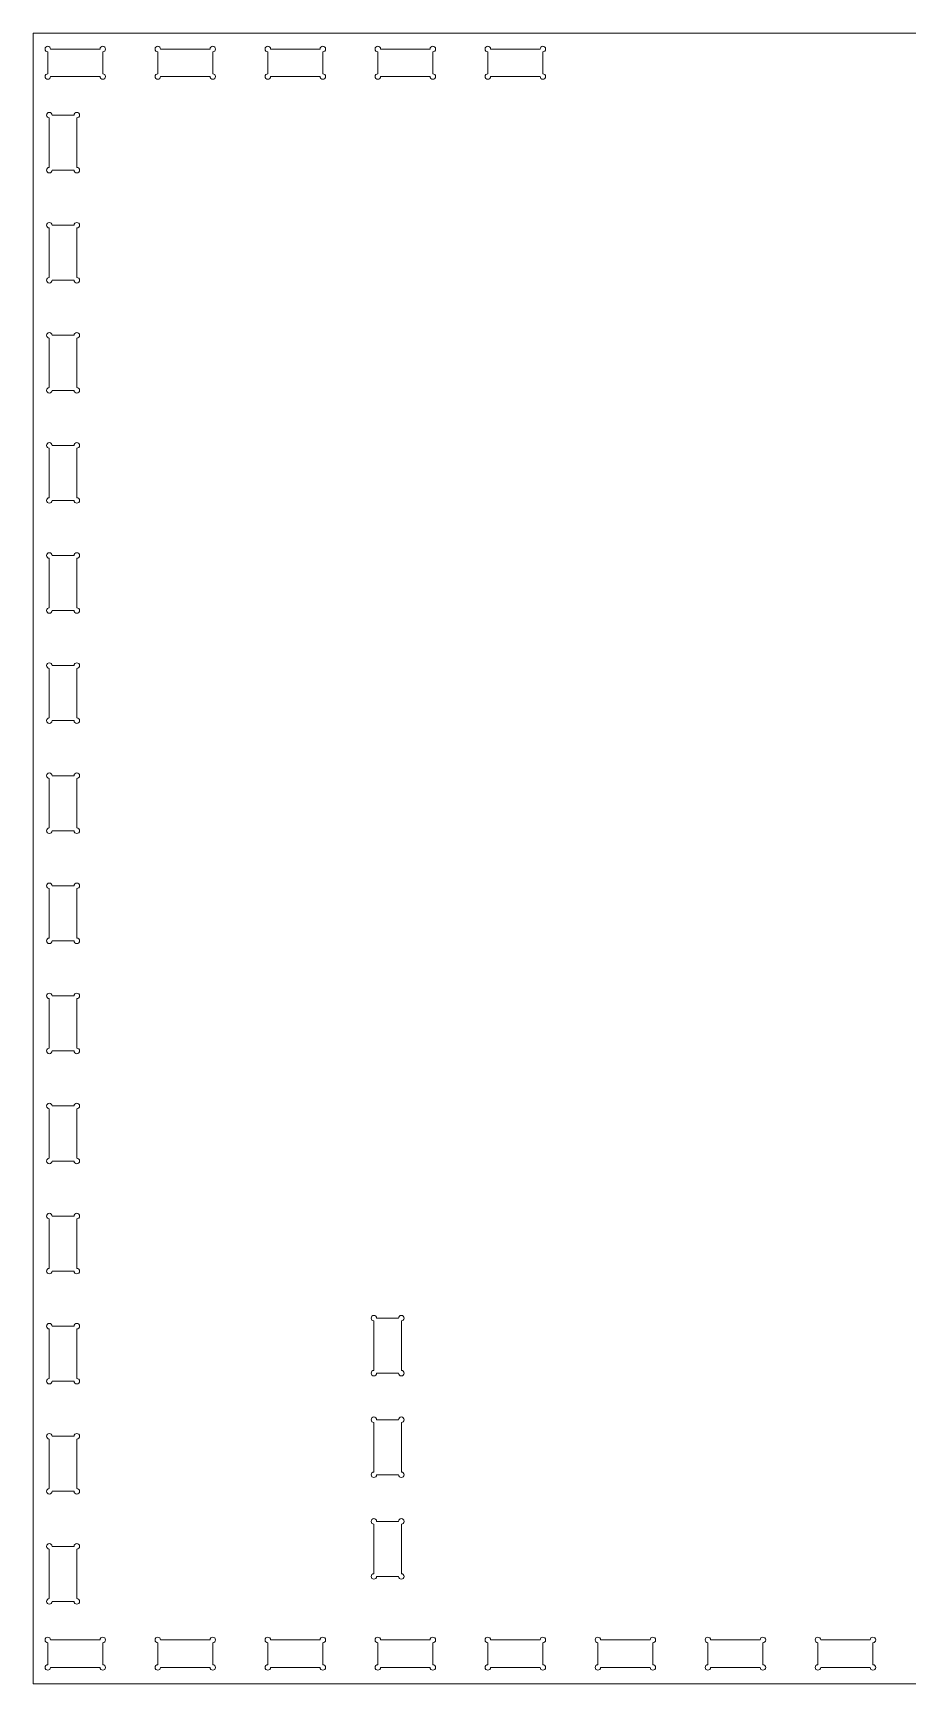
# Model space of a CAD drawing. Header units: inches. Extents: x 0 to 553, y 0 to 300.
# Drawn here: x 0.1 to 159, y 0.1 to 300 of the extents above; entities that cross this region are included whole.
import ezdxf

# ---------------------------------------------------------------- set-up
doc = ezdxf.new("R2010")
doc.units = ezdxf.units.IN
doc.header["$MEASUREMENT"] = 0
doc.layers.add('svg2', color=7, linetype='Continuous')

msp = doc.modelspace()

# ---------------------------------------------------------------- linework, layer by layer
at = {"layer": 'svg2', "color": 179, "lineweight": 5, "true_color": 0x1f1a17}
msp.add_lwpolyline([(330.76, 300.02), (330.76, 0.11), (0.08, 0.11), (0.08, 300.02), (330.76, 300.02)], dxfattribs=at)
for points in [[(2.76, 291.61), (2.48, 291.61), (2.26, 291.83), (2.26, 292.11), (2.26, 292.38), (2.48, 292.61), (2.76, 292.61), (2.76, 292.61), (2.76, 296.61), (2.76, 296.61), (2.48, 296.61), (2.26, 296.83), (2.26, 297.11), (2.26, 297.38), (2.48, 297.61), (2.76, 297.61), (3.03, 297.61), (3.26, 297.38), (3.26, 297.11), (3.26, 297.11), (12.26, 297.11), (12.26, 297.11), (12.26, 297.38), (12.48, 297.61), (12.76, 297.61), (13.03, 297.61), (13.26, 297.38), (13.26, 297.11), (13.26, 296.83), (13.03, 296.61), (12.76, 296.61), (12.76, 296.61), (12.76, 292.61), (12.76, 292.61), (13.03, 292.61), (13.26, 292.38), (13.26, 292.11), (13.26, 291.83), (13.03, 291.61), (12.76, 291.61), (12.48, 291.61), (12.26, 291.83), (12.26, 292.11), (12.26, 292.11), (3.26, 292.11), (3.26, 292.11), (3.26, 291.83), (3.03, 291.61), (2.76, 291.61)], [(22.76, 291.61), (22.48, 291.61), (22.26, 291.83), (22.26, 292.11), (22.26, 292.38), (22.48, 292.61), (22.76, 292.61), (22.76, 292.61), (22.76, 296.61), (22.76, 296.61), (22.48, 296.61), (22.26, 296.83), (22.26, 297.11), (22.26, 297.38), (22.48, 297.61), (22.76, 297.61), (23.03, 297.61), (23.26, 297.38), (23.26, 297.11), (23.26, 297.11), (32.26, 297.11), (32.26, 297.11), (32.26, 297.38), (32.48, 297.61), (32.76, 297.61), (33.03, 297.61), (33.26, 297.38), (33.26, 297.11), (33.26, 296.83), (33.03, 296.61), (32.76, 296.61), (32.76, 296.61), (32.76, 292.61), (32.76, 292.61), (33.03, 292.61), (33.26, 292.38), (33.26, 292.11), (33.26, 291.83), (33.03, 291.61), (32.76, 291.61), (32.48, 291.61), (32.26, 291.83), (32.26, 292.11), (32.26, 292.11), (23.26, 292.11), (23.26, 292.11), (23.26, 291.83), (23.03, 291.61), (22.76, 291.61)], [(42.76, 291.61), (42.48, 291.61), (42.26, 291.83), (42.26, 292.11), (42.26, 292.38), (42.48, 292.61), (42.76, 292.61), (42.76, 292.61), (42.76, 296.61), (42.76, 296.61), (42.48, 296.61), (42.26, 296.83), (42.26, 297.11), (42.26, 297.38), (42.48, 297.61), (42.76, 297.61), (43.03, 297.61), (43.26, 297.38), (43.26, 297.11), (43.26, 297.11), (52.26, 297.11), (52.26, 297.11), (52.26, 297.38), (52.48, 297.61), (52.76, 297.61), (53.03, 297.61), (53.26, 297.38), (53.26, 297.11), (53.26, 296.83), (53.03, 296.61), (52.76, 296.61), (52.76, 296.61), (52.76, 292.61), (52.76, 292.61), (53.03, 292.61), (53.26, 292.38), (53.26, 292.11), (53.26, 291.83), (53.03, 291.61), (52.76, 291.61), (52.48, 291.61), (52.26, 291.83), (52.26, 292.11), (52.26, 292.11), (43.26, 292.11), (43.26, 292.11), (43.26, 291.83), (43.03, 291.61), (42.76, 291.61)], [(62.76, 291.61), (62.48, 291.61), (62.26, 291.83), (62.26, 292.11), (62.26, 292.38), (62.48, 292.61), (62.76, 292.61), (62.76, 292.61), (62.76, 296.61), (62.76, 296.61), (62.48, 296.61), (62.26, 296.83), (62.26, 297.11), (62.26, 297.38), (62.48, 297.61), (62.76, 297.61), (63.03, 297.61), (63.26, 297.38), (63.26, 297.11), (63.26, 297.11), (72.26, 297.11), (72.26, 297.11), (72.26, 297.38), (72.48, 297.61), (72.76, 297.61), (73.03, 297.61), (73.26, 297.38), (73.26, 297.11), (73.26, 296.83), (73.03, 296.61), (72.76, 296.61), (72.76, 296.61), (72.76, 292.61), (72.76, 292.61), (73.03, 292.61), (73.26, 292.38), (73.26, 292.11), (73.26, 291.83), (73.03, 291.61), (72.76, 291.61), (72.48, 291.61), (72.26, 291.83), (72.26, 292.11), (72.26, 292.11), (63.26, 292.11), (63.26, 292.11), (63.26, 291.83), (63.03, 291.61), (62.76, 291.61)], [(82.76, 291.61), (82.48, 291.61), (82.26, 291.83), (82.26, 292.11), (82.26, 292.38), (82.48, 292.61), (82.76, 292.61), (82.76, 292.61), (82.76, 296.61), (82.76, 296.61), (82.48, 296.61), (82.26, 296.83), (82.26, 297.11), (82.26, 297.38), (82.48, 297.61), (82.76, 297.61), (83.03, 297.61), (83.26, 297.38), (83.26, 297.11), (83.26, 297.11), (92.26, 297.11), (92.26, 297.11), (92.26, 297.38), (92.48, 297.61), (92.76, 297.61), (93.03, 297.61), (93.26, 297.38), (93.26, 297.11), (93.26, 296.83), (93.03, 296.61), (92.76, 296.61), (92.76, 296.61), (92.76, 292.61), (92.76, 292.61), (93.03, 292.61), (93.26, 292.38), (93.26, 292.11), (93.26, 291.83), (93.03, 291.61), (92.76, 291.61), (92.48, 291.61), (92.26, 291.83), (92.26, 292.11), (92.26, 292.11), (83.26, 292.11), (83.26, 292.11), (83.26, 291.83), (83.03, 291.61), (82.76, 291.61)], [(8.54, 275.11), (8.54, 274.83), (8.31, 274.61), (8.04, 274.61), (7.76, 274.61), (7.54, 274.83), (7.54, 275.11), (7.54, 275.11), (3.54, 275.11), (3.54, 275.11), (3.54, 274.83), (3.31, 274.61), (3.04, 274.61), (2.76, 274.61), (2.54, 274.83), (2.54, 275.11), (2.54, 275.38), (2.76, 275.61), (3.04, 275.61), (3.04, 275.61), (3.04, 284.61), (3.04, 284.61), (2.76, 284.61), (2.54, 284.83), (2.54, 285.11), (2.54, 285.38), (2.76, 285.61), (3.04, 285.61), (3.31, 285.61), (3.54, 285.38), (3.54, 285.11), (3.54, 285.11), (7.54, 285.11), (7.54, 285.11), (7.54, 285.38), (7.76, 285.61), (8.04, 285.61), (8.31, 285.61), (8.54, 285.38), (8.54, 285.11), (8.54, 284.83), (8.31, 284.61), (8.04, 284.61), (8.04, 284.61), (8.04, 275.61), (8.04, 275.61), (8.31, 275.61), (8.54, 275.38), (8.54, 275.11)], [(8.54, 255.11), (8.54, 254.83), (8.31, 254.61), (8.04, 254.61), (7.76, 254.61), (7.54, 254.83), (7.54, 255.11), (7.54, 255.11), (3.54, 255.11), (3.54, 255.11), (3.54, 254.83), (3.31, 254.61), (3.04, 254.61), (2.76, 254.61), (2.54, 254.83), (2.54, 255.11), (2.54, 255.38), (2.76, 255.61), (3.04, 255.61), (3.04, 255.61), (3.04, 264.61), (3.04, 264.61), (2.76, 264.61), (2.54, 264.83), (2.54, 265.11), (2.54, 265.38), (2.76, 265.61), (3.04, 265.61), (3.31, 265.61), (3.54, 265.38), (3.54, 265.11), (3.54, 265.11), (7.54, 265.11), (7.54, 265.11), (7.54, 265.38), (7.76, 265.61), (8.04, 265.61), (8.31, 265.61), (8.54, 265.38), (8.54, 265.11), (8.54, 264.83), (8.31, 264.61), (8.04, 264.61), (8.04, 264.61), (8.04, 255.61), (8.04, 255.61), (8.31, 255.61), (8.54, 255.38), (8.54, 255.11)], [(8.54, 235.11), (8.54, 234.83), (8.31, 234.61), (8.04, 234.61), (7.76, 234.61), (7.54, 234.83), (7.54, 235.11), (7.54, 235.11), (3.54, 235.11), (3.54, 235.11), (3.54, 234.83), (3.31, 234.61), (3.04, 234.61), (2.76, 234.61), (2.54, 234.83), (2.54, 235.11), (2.54, 235.38), (2.76, 235.61), (3.04, 235.61), (3.04, 235.61), (3.04, 244.61), (3.04, 244.61), (2.76, 244.61), (2.54, 244.83), (2.54, 245.11), (2.54, 245.38), (2.76, 245.61), (3.04, 245.61), (3.31, 245.61), (3.54, 245.38), (3.54, 245.11), (3.54, 245.11), (7.54, 245.11), (7.54, 245.11), (7.54, 245.38), (7.76, 245.61), (8.04, 245.61), (8.31, 245.61), (8.54, 245.38), (8.54, 245.11), (8.54, 244.83), (8.31, 244.61), (8.04, 244.61), (8.04, 244.61), (8.04, 235.61), (8.04, 235.61), (8.31, 235.61), (8.54, 235.38), (8.54, 235.11)], [(8.54, 215.11), (8.54, 214.83), (8.31, 214.61), (8.04, 214.61), (7.76, 214.61), (7.54, 214.83), (7.54, 215.11), (7.54, 215.11), (3.54, 215.11), (3.54, 215.11), (3.54, 214.83), (3.31, 214.61), (3.04, 214.61), (2.76, 214.61), (2.54, 214.83), (2.54, 215.11), (2.54, 215.38), (2.76, 215.61), (3.04, 215.61), (3.04, 215.61), (3.04, 224.61), (3.04, 224.61), (2.76, 224.61), (2.54, 224.83), (2.54, 225.11), (2.54, 225.38), (2.76, 225.61), (3.04, 225.61), (3.31, 225.61), (3.54, 225.38), (3.54, 225.11), (3.54, 225.11), (7.54, 225.11), (7.54, 225.11), (7.54, 225.38), (7.76, 225.61), (8.04, 225.61), (8.31, 225.61), (8.54, 225.38), (8.54, 225.11), (8.54, 224.83), (8.31, 224.61), (8.04, 224.61), (8.04, 224.61), (8.04, 215.61), (8.04, 215.61), (8.31, 215.61), (8.54, 215.38), (8.54, 215.11)], [(8.54, 195.11), (8.54, 194.83), (8.31, 194.61), (8.04, 194.61), (7.76, 194.61), (7.54, 194.83), (7.54, 195.11), (7.54, 195.11), (3.54, 195.11), (3.54, 195.11), (3.54, 194.83), (3.31, 194.61), (3.04, 194.61), (2.76, 194.61), (2.54, 194.83), (2.54, 195.11), (2.54, 195.38), (2.76, 195.61), (3.04, 195.61), (3.04, 195.61), (3.04, 204.61), (3.04, 204.61), (2.76, 204.61), (2.54, 204.83), (2.54, 205.11), (2.54, 205.38), (2.76, 205.61), (3.04, 205.61), (3.31, 205.61), (3.54, 205.38), (3.54, 205.11), (3.54, 205.11), (7.54, 205.11), (7.54, 205.11), (7.54, 205.38), (7.76, 205.61), (8.04, 205.61), (8.31, 205.61), (8.54, 205.38), (8.54, 205.11), (8.54, 204.83), (8.31, 204.61), (8.04, 204.61), (8.04, 204.61), (8.04, 195.61), (8.04, 195.61), (8.31, 195.61), (8.54, 195.38), (8.54, 195.11)], [(8.54, 175.11), (8.54, 174.83), (8.31, 174.61), (8.04, 174.61), (7.76, 174.61), (7.54, 174.83), (7.54, 175.11), (7.54, 175.11), (3.54, 175.11), (3.54, 175.11), (3.54, 174.83), (3.31, 174.61), (3.04, 174.61), (2.76, 174.61), (2.54, 174.83), (2.54, 175.11), (2.54, 175.38), (2.76, 175.61), (3.04, 175.61), (3.04, 175.61), (3.04, 184.61), (3.04, 184.61), (2.76, 184.61), (2.54, 184.83), (2.54, 185.11), (2.54, 185.38), (2.76, 185.61), (3.04, 185.61), (3.31, 185.61), (3.54, 185.38), (3.54, 185.11), (3.54, 185.11), (7.54, 185.11), (7.54, 185.11), (7.54, 185.38), (7.76, 185.61), (8.04, 185.61), (8.31, 185.61), (8.54, 185.38), (8.54, 185.11), (8.54, 184.83), (8.31, 184.61), (8.04, 184.61), (8.04, 184.61), (8.04, 175.61), (8.04, 175.61), (8.31, 175.61), (8.54, 175.38), (8.54, 175.11)], [(8.54, 155.11), (8.54, 154.83), (8.31, 154.61), (8.04, 154.61), (7.76, 154.61), (7.54, 154.83), (7.54, 155.11), (7.54, 155.11), (3.54, 155.11), (3.54, 155.11), (3.54, 154.83), (3.31, 154.61), (3.04, 154.61), (2.76, 154.61), (2.54, 154.83), (2.54, 155.11), (2.54, 155.38), (2.76, 155.61), (3.04, 155.61), (3.04, 155.61), (3.04, 164.61), (3.04, 164.61), (2.76, 164.61), (2.54, 164.83), (2.54, 165.11), (2.54, 165.38), (2.76, 165.61), (3.04, 165.61), (3.31, 165.61), (3.54, 165.38), (3.54, 165.11), (3.54, 165.11), (7.54, 165.11), (7.54, 165.11), (7.54, 165.38), (7.76, 165.61), (8.04, 165.61), (8.31, 165.61), (8.54, 165.38), (8.54, 165.11), (8.54, 164.83), (8.31, 164.61), (8.04, 164.61), (8.04, 164.61), (8.04, 155.61), (8.04, 155.61), (8.31, 155.61), (8.54, 155.38), (8.54, 155.11)], [(8.54, 135.11), (8.54, 134.83), (8.31, 134.61), (8.04, 134.61), (7.76, 134.61), (7.54, 134.83), (7.54, 135.11), (7.54, 135.11), (3.54, 135.11), (3.54, 135.11), (3.54, 134.83), (3.31, 134.61), (3.04, 134.61), (2.76, 134.61), (2.54, 134.83), (2.54, 135.11), (2.54, 135.38), (2.76, 135.61), (3.04, 135.61), (3.04, 135.61), (3.04, 144.61), (3.04, 144.61), (2.76, 144.61), (2.54, 144.83), (2.54, 145.11), (2.54, 145.38), (2.76, 145.61), (3.04, 145.61), (3.31, 145.61), (3.54, 145.38), (3.54, 145.11), (3.54, 145.11), (7.54, 145.11), (7.54, 145.11), (7.54, 145.38), (7.76, 145.61), (8.04, 145.61), (8.31, 145.61), (8.54, 145.38), (8.54, 145.11), (8.54, 144.83), (8.31, 144.61), (8.04, 144.61), (8.04, 144.61), (8.04, 135.61), (8.04, 135.61), (8.31, 135.61), (8.54, 135.38), (8.54, 135.11)], [(8.54, 115.11), (8.54, 114.83), (8.31, 114.61), (8.04, 114.61), (7.76, 114.61), (7.54, 114.83), (7.54, 115.11), (7.54, 115.11), (3.54, 115.11), (3.54, 115.11), (3.54, 114.83), (3.31, 114.61), (3.04, 114.61), (2.76, 114.61), (2.54, 114.83), (2.54, 115.11), (2.54, 115.38), (2.76, 115.61), (3.04, 115.61), (3.04, 115.61), (3.04, 124.61), (3.04, 124.61), (2.76, 124.61), (2.54, 124.83), (2.54, 125.11), (2.54, 125.38), (2.76, 125.61), (3.04, 125.61), (3.31, 125.61), (3.54, 125.38), (3.54, 125.11), (3.54, 125.11), (7.54, 125.11), (7.54, 125.11), (7.54, 125.38), (7.76, 125.61), (8.04, 125.61), (8.31, 125.61), (8.54, 125.38), (8.54, 125.11), (8.54, 124.83), (8.31, 124.61), (8.04, 124.61), (8.04, 124.61), (8.04, 115.61), (8.04, 115.61), (8.31, 115.61), (8.54, 115.38), (8.54, 115.11)], [(8.54, 95.11), (8.54, 94.83), (8.31, 94.61), (8.04, 94.61), (7.76, 94.61), (7.54, 94.83), (7.54, 95.11), (7.54, 95.11), (3.54, 95.11), (3.54, 95.11), (3.54, 94.83), (3.31, 94.61), (3.04, 94.61), (2.76, 94.61), (2.54, 94.83), (2.54, 95.11), (2.54, 95.38), (2.76, 95.61), (3.04, 95.61), (3.04, 95.61), (3.04, 104.61), (3.04, 104.61), (2.76, 104.61), (2.54, 104.83), (2.54, 105.11), (2.54, 105.38), (2.76, 105.61), (3.04, 105.61), (3.31, 105.61), (3.54, 105.38), (3.54, 105.11), (3.54, 105.11), (7.54, 105.11), (7.54, 105.11), (7.54, 105.38), (7.76, 105.61), (8.04, 105.61), (8.31, 105.61), (8.54, 105.38), (8.54, 105.11), (8.54, 104.83), (8.31, 104.61), (8.04, 104.61), (8.04, 104.61), (8.04, 95.61), (8.04, 95.61), (8.31, 95.61), (8.54, 95.38), (8.54, 95.11)], [(8.54, 75.11), (8.54, 74.83), (8.31, 74.61), (8.04, 74.61), (7.76, 74.61), (7.54, 74.83), (7.54, 75.11), (7.54, 75.11), (3.54, 75.11), (3.54, 75.11), (3.54, 74.83), (3.31, 74.61), (3.04, 74.61), (2.76, 74.61), (2.54, 74.83), (2.54, 75.11), (2.54, 75.38), (2.76, 75.61), (3.04, 75.61), (3.04, 75.61), (3.04, 84.61), (3.04, 84.61), (2.76, 84.61), (2.54, 84.83), (2.54, 85.11), (2.54, 85.38), (2.76, 85.61), (3.04, 85.61), (3.31, 85.61), (3.54, 85.38), (3.54, 85.11), (3.54, 85.11), (7.54, 85.11), (7.54, 85.11), (7.54, 85.38), (7.76, 85.61), (8.04, 85.61), (8.31, 85.61), (8.54, 85.38), (8.54, 85.11), (8.54, 84.83), (8.31, 84.61), (8.04, 84.61), (8.04, 84.61), (8.04, 75.61), (8.04, 75.61), (8.31, 75.61), (8.54, 75.38), (8.54, 75.11)], [(67.54, 56.57), (67.54, 56.3), (67.31, 56.07), (67.04, 56.07), (66.76, 56.07), (66.54, 56.3), (66.54, 56.57), (66.54, 56.57), (62.54, 56.57), (62.54, 56.57), (62.54, 56.3), (62.31, 56.07), (62.04, 56.07), (61.76, 56.07), (61.54, 56.3), (61.54, 56.57), (61.54, 56.85), (61.76, 57.07), (62.04, 57.07), (62.04, 57.07), (62.04, 66.07), (62.04, 66.07), (61.76, 66.07), (61.54, 66.3), (61.54, 66.57), (61.54, 66.85), (61.76, 67.07), (62.04, 67.07), (62.31, 67.07), (62.54, 66.85), (62.54, 66.57), (62.54, 66.57), (66.54, 66.57), (66.54, 66.57), (66.54, 66.85), (66.76, 67.07), (67.04, 67.07), (67.31, 67.07), (67.54, 66.85), (67.54, 66.57), (67.54, 66.3), (67.31, 66.07), (67.04, 66.07), (67.04, 66.07), (67.04, 57.07), (67.04, 57.07), (67.31, 57.07), (67.54, 56.85), (67.54, 56.57)], [(8.54, 55.11), (8.54, 54.83), (8.31, 54.61), (8.04, 54.61), (7.76, 54.61), (7.54, 54.83), (7.54, 55.11), (7.54, 55.11), (3.54, 55.11), (3.54, 55.11), (3.54, 54.83), (3.31, 54.61), (3.04, 54.61), (2.76, 54.61), (2.54, 54.83), (2.54, 55.11), (2.54, 55.38), (2.76, 55.61), (3.04, 55.61), (3.04, 55.61), (3.04, 64.61), (3.04, 64.61), (2.76, 64.61), (2.54, 64.83), (2.54, 65.11), (2.54, 65.38), (2.76, 65.61), (3.04, 65.61), (3.31, 65.61), (3.54, 65.38), (3.54, 65.11), (3.54, 65.11), (7.54, 65.11), (7.54, 65.11), (7.54, 65.38), (7.76, 65.61), (8.04, 65.61), (8.31, 65.61), (8.54, 65.38), (8.54, 65.11), (8.54, 64.83), (8.31, 64.61), (8.04, 64.61), (8.04, 64.61), (8.04, 55.61), (8.04, 55.61), (8.31, 55.61), (8.54, 55.38), (8.54, 55.11)], [(67.54, 38.11), (67.54, 37.83), (67.31, 37.61), (67.04, 37.61), (66.76, 37.61), (66.54, 37.83), (66.54, 38.11), (66.54, 38.11), (62.54, 38.11), (62.54, 38.11), (62.54, 37.83), (62.31, 37.61), (62.04, 37.61), (61.76, 37.61), (61.54, 37.83), (61.54, 38.11), (61.54, 38.38), (61.76, 38.61), (62.04, 38.61), (62.04, 38.61), (62.04, 47.61), (62.04, 47.61), (61.76, 47.61), (61.54, 47.83), (61.54, 48.11), (61.54, 48.38), (61.76, 48.61), (62.04, 48.61), (62.31, 48.61), (62.54, 48.38), (62.54, 48.11), (62.54, 48.11), (66.54, 48.11), (66.54, 48.11), (66.54, 48.38), (66.76, 48.61), (67.04, 48.61), (67.31, 48.61), (67.54, 48.38), (67.54, 48.11), (67.54, 47.83), (67.31, 47.61), (67.04, 47.61), (67.04, 47.61), (67.04, 38.61), (67.04, 38.61), (67.31, 38.61), (67.54, 38.38), (67.54, 38.11)], [(8.54, 35.11), (8.54, 34.83), (8.31, 34.61), (8.04, 34.61), (7.76, 34.61), (7.54, 34.83), (7.54, 35.11), (7.54, 35.11), (3.54, 35.11), (3.54, 35.11), (3.54, 34.83), (3.31, 34.61), (3.04, 34.61), (2.76, 34.61), (2.54, 34.83), (2.54, 35.11), (2.54, 35.38), (2.76, 35.61), (3.04, 35.61), (3.04, 35.61), (3.04, 44.61), (3.04, 44.61), (2.76, 44.61), (2.54, 44.83), (2.54, 45.11), (2.54, 45.38), (2.76, 45.61), (3.04, 45.61), (3.31, 45.61), (3.54, 45.38), (3.54, 45.11), (3.54, 45.11), (7.54, 45.11), (7.54, 45.11), (7.54, 45.38), (7.76, 45.61), (8.04, 45.61), (8.31, 45.61), (8.54, 45.38), (8.54, 45.11), (8.54, 44.83), (8.31, 44.61), (8.04, 44.61), (8.04, 44.61), (8.04, 35.61), (8.04, 35.61), (8.31, 35.61), (8.54, 35.38), (8.54, 35.11)], [(67.54, 19.64), (67.54, 19.36), (67.31, 19.14), (67.04, 19.14), (66.76, 19.14), (66.54, 19.36), (66.54, 19.64), (66.54, 19.64), (62.54, 19.64), (62.54, 19.64), (62.54, 19.36), (62.31, 19.14), (62.04, 19.14), (61.76, 19.14), (61.54, 19.36), (61.54, 19.64), (61.54, 19.92), (61.76, 20.14), (62.04, 20.14), (62.04, 20.14), (62.04, 29.14), (62.04, 29.14), (61.76, 29.14), (61.54, 29.36), (61.54, 29.64), (61.54, 29.92), (61.76, 30.14), (62.04, 30.14), (62.31, 30.14), (62.54, 29.92), (62.54, 29.64), (62.54, 29.64), (66.54, 29.64), (66.54, 29.64), (66.54, 29.92), (66.76, 30.14), (67.04, 30.14), (67.31, 30.14), (67.54, 29.92), (67.54, 29.64), (67.54, 29.36), (67.31, 29.14), (67.04, 29.14), (67.04, 29.14), (67.04, 20.14), (67.04, 20.14), (67.31, 20.14), (67.54, 19.92), (67.54, 19.64)], [(8.54, 15.11), (8.54, 14.83), (8.31, 14.61), (8.04, 14.61), (7.76, 14.61), (7.54, 14.83), (7.54, 15.11), (7.54, 15.11), (3.54, 15.11), (3.54, 15.11), (3.54, 14.83), (3.31, 14.61), (3.04, 14.61), (2.76, 14.61), (2.54, 14.83), (2.54, 15.11), (2.54, 15.38), (2.76, 15.61), (3.04, 15.61), (3.04, 15.61), (3.04, 24.61), (3.04, 24.61), (2.76, 24.61), (2.54, 24.83), (2.54, 25.11), (2.54, 25.38), (2.76, 25.61), (3.04, 25.61), (3.31, 25.61), (3.54, 25.38), (3.54, 25.11), (3.54, 25.11), (7.54, 25.11), (7.54, 25.11), (7.54, 25.38), (7.76, 25.61), (8.04, 25.61), (8.31, 25.61), (8.54, 25.38), (8.54, 25.11), (8.54, 24.83), (8.31, 24.61), (8.04, 24.61), (8.04, 24.61), (8.04, 15.61), (8.04, 15.61), (8.31, 15.61), (8.54, 15.38), (8.54, 15.11)], [(2.76, 2.61), (2.48, 2.61), (2.26, 2.83), (2.26, 3.11), (2.26, 3.38), (2.48, 3.61), (2.76, 3.61), (2.76, 3.61), (2.76, 7.61), (2.76, 7.61), (2.48, 7.61), (2.26, 7.83), (2.26, 8.11), (2.26, 8.38), (2.48, 8.61), (2.76, 8.61), (3.03, 8.61), (3.26, 8.38), (3.26, 8.11), (3.26, 8.11), (12.26, 8.11), (12.26, 8.11), (12.26, 8.38), (12.48, 8.61), (12.76, 8.61), (13.03, 8.61), (13.26, 8.38), (13.26, 8.11), (13.26, 7.83), (13.03, 7.61), (12.76, 7.61), (12.76, 7.61), (12.76, 3.61), (12.76, 3.61), (13.03, 3.61), (13.26, 3.38), (13.26, 3.11), (13.26, 2.83), (13.03, 2.61), (12.76, 2.61), (12.48, 2.61), (12.26, 2.83), (12.26, 3.11), (12.26, 3.11), (3.26, 3.11), (3.26, 3.11), (3.26, 2.83), (3.03, 2.61), (2.76, 2.61)], [(22.76, 2.61), (22.48, 2.61), (22.26, 2.83), (22.26, 3.11), (22.26, 3.38), (22.48, 3.61), (22.76, 3.61), (22.76, 3.61), (22.76, 7.61), (22.76, 7.61), (22.48, 7.61), (22.26, 7.83), (22.26, 8.11), (22.26, 8.38), (22.48, 8.61), (22.76, 8.61), (23.03, 8.61), (23.26, 8.38), (23.26, 8.11), (23.26, 8.11), (32.26, 8.11), (32.26, 8.11), (32.26, 8.38), (32.48, 8.61), (32.76, 8.61), (33.03, 8.61), (33.26, 8.38), (33.26, 8.11), (33.26, 7.83), (33.03, 7.61), (32.76, 7.61), (32.76, 7.61), (32.76, 3.61), (32.76, 3.61), (33.03, 3.61), (33.26, 3.38), (33.26, 3.11), (33.26, 2.83), (33.03, 2.61), (32.76, 2.61), (32.48, 2.61), (32.26, 2.83), (32.26, 3.11), (32.26, 3.11), (23.26, 3.11), (23.26, 3.11), (23.26, 2.83), (23.03, 2.61), (22.76, 2.61)], [(42.76, 2.61), (42.48, 2.61), (42.26, 2.83), (42.26, 3.11), (42.26, 3.38), (42.48, 3.61), (42.76, 3.61), (42.76, 3.61), (42.76, 7.61), (42.76, 7.61), (42.48, 7.61), (42.26, 7.83), (42.26, 8.11), (42.26, 8.38), (42.48, 8.61), (42.76, 8.61), (43.03, 8.61), (43.26, 8.38), (43.26, 8.11), (43.26, 8.11), (52.26, 8.11), (52.26, 8.11), (52.26, 8.38), (52.48, 8.61), (52.76, 8.61), (53.03, 8.61), (53.26, 8.38), (53.26, 8.11), (53.26, 7.83), (53.03, 7.61), (52.76, 7.61), (52.76, 7.61), (52.76, 3.61), (52.76, 3.61), (53.03, 3.61), (53.26, 3.38), (53.26, 3.11), (53.26, 2.83), (53.03, 2.61), (52.76, 2.61), (52.48, 2.61), (52.26, 2.83), (52.26, 3.11), (52.26, 3.11), (43.26, 3.11), (43.26, 3.11), (43.26, 2.83), (43.03, 2.61), (42.76, 2.61)], [(62.76, 2.61), (62.48, 2.61), (62.26, 2.83), (62.26, 3.11), (62.26, 3.38), (62.48, 3.61), (62.76, 3.61), (62.76, 3.61), (62.76, 7.61), (62.76, 7.61), (62.48, 7.61), (62.26, 7.83), (62.26, 8.11), (62.26, 8.38), (62.48, 8.61), (62.76, 8.61), (63.03, 8.61), (63.26, 8.38), (63.26, 8.11), (63.26, 8.11), (72.26, 8.11), (72.26, 8.11), (72.26, 8.38), (72.48, 8.61), (72.76, 8.61), (73.03, 8.61), (73.26, 8.38), (73.26, 8.11), (73.26, 7.83), (73.03, 7.61), (72.76, 7.61), (72.76, 7.61), (72.76, 3.61), (72.76, 3.61), (73.03, 3.61), (73.26, 3.38), (73.26, 3.11), (73.26, 2.83), (73.03, 2.61), (72.76, 2.61), (72.48, 2.61), (72.26, 2.83), (72.26, 3.11), (72.26, 3.11), (63.26, 3.11), (63.26, 3.11), (63.26, 2.83), (63.03, 2.61), (62.76, 2.61)], [(82.76, 2.61), (82.48, 2.61), (82.26, 2.83), (82.26, 3.11), (82.26, 3.38), (82.48, 3.61), (82.76, 3.61), (82.76, 3.61), (82.76, 7.61), (82.76, 7.61), (82.48, 7.61), (82.26, 7.83), (82.26, 8.11), (82.26, 8.38), (82.48, 8.61), (82.76, 8.61), (83.03, 8.61), (83.26, 8.38), (83.26, 8.11), (83.26, 8.11), (92.26, 8.11), (92.26, 8.11), (92.26, 8.38), (92.48, 8.61), (92.76, 8.61), (93.03, 8.61), (93.26, 8.38), (93.26, 8.11), (93.26, 7.83), (93.03, 7.61), (92.76, 7.61), (92.76, 7.61), (92.76, 3.61), (92.76, 3.61), (93.03, 3.61), (93.26, 3.38), (93.26, 3.11), (93.26, 2.83), (93.03, 2.61), (92.76, 2.61), (92.48, 2.61), (92.26, 2.83), (92.26, 3.11), (92.26, 3.11), (83.26, 3.11), (83.26, 3.11), (83.26, 2.83), (83.03, 2.61), (82.76, 2.61)], [(102.76, 2.61), (102.48, 2.61), (102.26, 2.83), (102.26, 3.11), (102.26, 3.38), (102.48, 3.61), (102.76, 3.61), (102.76, 3.61), (102.76, 7.61), (102.76, 7.61), (102.48, 7.61), (102.26, 7.83), (102.26, 8.11), (102.26, 8.38), (102.48, 8.61), (102.76, 8.61), (103.03, 8.61), (103.26, 8.38), (103.26, 8.11), (103.26, 8.11), (112.26, 8.11), (112.26, 8.11), (112.26, 8.38), (112.48, 8.61), (112.76, 8.61), (113.03, 8.61), (113.26, 8.38), (113.26, 8.11), (113.26, 7.83), (113.03, 7.61), (112.76, 7.61), (112.76, 7.61), (112.76, 3.61), (112.76, 3.61), (113.03, 3.61), (113.26, 3.38), (113.26, 3.11), (113.26, 2.83), (113.03, 2.61), (112.76, 2.61), (112.48, 2.61), (112.26, 2.83), (112.26, 3.11), (112.26, 3.11), (103.26, 3.11), (103.26, 3.11), (103.26, 2.83), (103.03, 2.61), (102.76, 2.61)], [(122.76, 2.61), (122.48, 2.61), (122.26, 2.83), (122.26, 3.11), (122.26, 3.38), (122.48, 3.61), (122.76, 3.61), (122.76, 3.61), (122.76, 7.61), (122.76, 7.61), (122.48, 7.61), (122.26, 7.83), (122.26, 8.11), (122.26, 8.38), (122.48, 8.61), (122.76, 8.61), (123.03, 8.61), (123.26, 8.38), (123.26, 8.11), (123.26, 8.11), (132.26, 8.11), (132.26, 8.11), (132.26, 8.38), (132.48, 8.61), (132.76, 8.61), (133.03, 8.61), (133.26, 8.38), (133.26, 8.11), (133.26, 7.83), (133.03, 7.61), (132.76, 7.61), (132.76, 7.61), (132.76, 3.61), (132.76, 3.61), (133.03, 3.61), (133.26, 3.38), (133.26, 3.11), (133.26, 2.83), (133.03, 2.61), (132.76, 2.61), (132.48, 2.61), (132.26, 2.83), (132.26, 3.11), (132.26, 3.11), (123.26, 3.11), (123.26, 3.11), (123.26, 2.83), (123.03, 2.61), (122.76, 2.61)], [(142.76, 2.61), (142.48, 2.61), (142.26, 2.83), (142.26, 3.11), (142.26, 3.38), (142.48, 3.61), (142.76, 3.61), (142.76, 3.61), (142.76, 7.61), (142.76, 7.61), (142.48, 7.61), (142.26, 7.83), (142.26, 8.11), (142.26, 8.38), (142.48, 8.61), (142.76, 8.61), (143.03, 8.61), (143.26, 8.38), (143.26, 8.11), (143.26, 8.11), (152.26, 8.11), (152.26, 8.11), (152.26, 8.38), (152.48, 8.61), (152.76, 8.61), (153.03, 8.61), (153.26, 8.38), (153.26, 8.11), (153.26, 7.83), (153.03, 7.61), (152.76, 7.61), (152.76, 7.61), (152.76, 3.61), (152.76, 3.61), (153.03, 3.61), (153.26, 3.38), (153.26, 3.11), (153.26, 2.83), (153.03, 2.61), (152.76, 2.61), (152.48, 2.61), (152.26, 2.83), (152.26, 3.11), (152.26, 3.11), (143.26, 3.11), (143.26, 3.11), (143.26, 2.83), (143.03, 2.61), (142.76, 2.61)]]:
    msp.add_open_spline(points, degree=3, knots=[0, 0, 0, 0, 1, 1, 1, 2, 2, 2, 3, 3, 3, 4, 4, 4, 5, 5, 5, 6, 6, 6, 7, 7, 7, 8, 8, 8, 9, 9, 9, 10, 10, 10, 11, 11, 11, 12, 12, 12, 13, 13, 13, 14, 14, 14, 15, 15, 15, 16, 16, 16, 16], dxfattribs=at)

doc.saveas('drawing.dxf')
